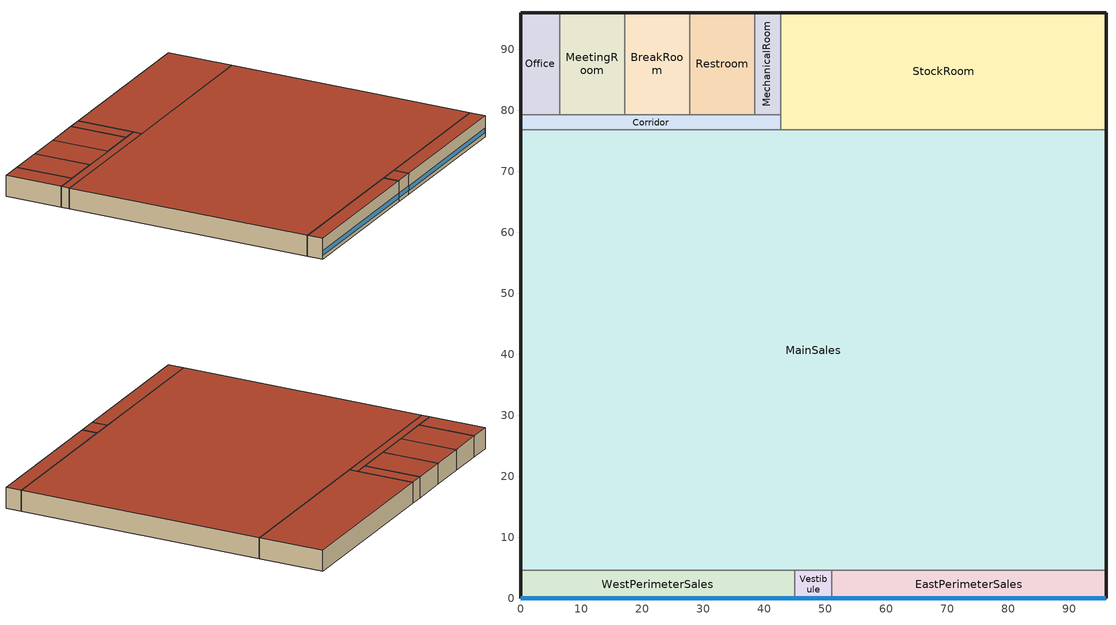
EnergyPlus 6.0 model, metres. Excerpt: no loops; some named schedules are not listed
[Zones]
Office
 floor ground (Unheated - 8in Slab with Carpet_R-15 for 24 in._Ext-slab): 6.4,96.01 6.4,79.25 0,79.25 0,96.01 z0
 wall outside (Mass_R-9.5 ci_Ext-wall): 6.4,96.01 0,96.01 0,79.25 z0:6.1
 wall to MeetingRoom (Standard_Int-Wall): 6.4,79.25 6.4,96.01 z0:6.1
 wall to Corridor (Standard_Int-Wall): 0,79.25 6.4,79.25 z0:6.1
 roof outside (IEAD_R-25 ci_Roof): 6.4,79.25 6.4,96.01 0,96.01 0,79.25 z6.1
BreakRoom
 floor ground (Unheated - 8in Slab with Carpet_R-15 for 24 in._Ext-slab): 27.74,96.01 27.74,79.25 17.07,79.25 17.07,96.01 z0
 wall outside (Mass_R-9.5 ci_Ext-wall): 27.74,96.01 17.07,96.01 z0:6.1
 wall to Corridor (Standard_Int-Wall): 17.07,79.25 27.74,79.25 z0:6.1
 wall to MeetingRoom (Standard_Int-Wall): 17.07,96.01 17.07,79.25 z0:6.1
 wall to Restroom (Standard_Int-Wall): 27.74,79.25 27.74,96.01 z0:6.1
 roof outside (IEAD_R-25 ci_Roof): 27.74,79.25 27.74,96.01 17.07,96.01 17.07,79.25 z6.1
WestPerimeterSales
 floor ground (Unheated - 8in Slab with Carpet_R-15 for 24 in._Ext-slab): 44.96,4.57 44.96,0 0,0 0,4.57 z0
 wall outside (Mass_R-9.5 ci_Ext-wall): 0,4.57 0,0 44.96,0 z0:6.1
 wall to MainSales (Standard_Int-Wall): 44.96,4.57 0,4.57 z0:6.1
 wall to Vestibule (Standard_Int-Wall): 44.96,0 44.96,4.57 z0:6.1
 window (Retail_AEDG_window_4_UValue_2.84_SHGC_0.4_VT_0.51): 0.05,0 44.91,0 z1.1:2.45
 roof outside (IEAD_R-25 ci_Roof): 44.96,0 44.96,4.57 0,4.57 0,0 z6.1
Corridor
 floor ground (Unheated - 8in Slab with Carpet_R-15 for 24 in._Ext-slab): 42.67,79.25 42.67,76.81 0,76.81 0,79.25 z0
 wall outside (Mass_R-9.5 ci_Ext-wall): 0,79.25 0,76.81 z0:6.1
 wall to StockRoom (Standard_Int-Wall): 42.67,76.81 42.67,79.25 z0:6.1
 wall to MainSales (Standard_Int-Wall): 0,76.81 42.67,76.81 z0:6.1
 wall to MeetingRoom (Standard_Int-Wall): 17.07,79.25 6.4,79.25 z0:6.1
 wall to Restroom (Standard_Int-Wall): 38.4,79.25 27.74,79.25 z0:6.1
 wall to MechanicalRoom (Standard_Int-Wall): 42.67,79.25 38.4,79.25 z0:6.1
 roof outside (IEAD_R-25 ci_Roof): 42.67,76.81 42.67,79.25 0,79.25 0,76.81 z6.1
EastPerimeterSales
 floor ground (Unheated - 8in Slab with Carpet_R-15 for 24 in._Ext-slab): 96.01,4.57 96.01,0 51.05,0 51.05,4.57 z0
 wall outside (Mass_R-9.5 ci_Ext-wall): 51.05,0 96.01,0 96.01,4.57 z0:6.1
 wall to MainSales (Standard_Int-Wall): 96.01,4.57 51.05,4.57 z0:6.1
 wall to Vestibule (Standard_Int-Wall): 51.05,4.57 51.05,0 z0:6.1
 window (Retail_AEDG_window_4_UValue_2.84_SHGC_0.4_VT_0.51): 51.1,0 95.96,0 z1.1:2.45
 roof outside (IEAD_R-25 ci_Roof): 96.01,0 96.01,4.57 51.05,4.57 51.05,0 z6.1
Vestibule
 floor ground (Unheated - 8in Slab with Carpet_R-15 for 24 in._Ext-slab): 51.05,4.57 51.05,0 44.96,0 44.96,4.57 z0
 wall outside (Mass_R-9.5 ci_Ext-wall): 44.96,0 51.05,0 z0:6.1
 wall to MainSales (Standard_Int-Wall): 51.05,4.57 44.96,4.57 z0:6.1
 window (Retail_AEDG_window_4_UValue_2.84_SHGC_0.4_VT_0.51): 45.01,0 51,0 z1.1:2.45
 roof outside (IEAD_R-25 ci_Roof): 51.05,0 51.05,4.57 44.96,4.57 44.96,0 z6.1
StockRoom
 floor ground (Unheated - 8in Slab with Carpet_R-15 for 24 in._Ext-slab): 96.01,96.01 96.01,76.81 42.67,76.81 42.67,96.01 z0
 wall outside (Mass_R-9.5 ci_Ext-wall): 96.01,76.81 96.01,96.01 42.67,96.01 z0:6.1
 wall to MechanicalRoom (Standard_Int-Wall): 42.67,96.01 42.67,79.25 z0:6.1
 wall to MainSales (Standard_Int-Wall): 42.67,76.81 96.01,76.81 z0:6.1
 roof outside (IEAD_R-25 ci_Roof): 96.01,76.81 96.01,96.01 42.67,96.01 42.67,76.81 z6.1
MainSales
 floor ground (Unheated - 8in Slab with Carpet_R-15 for 24 in._Ext-slab): 96.01,76.81 96.01,4.57 0,4.57 0,76.81 z0
 wall outside (Mass_R-9.5 ci_Ext-wall): 96.01,4.57 96.01,76.81 / 0,76.81 0,4.57 z0:6.1
 roof outside (IEAD_R-25 ci_Roof): 96.01,4.57 96.01,76.81 0,76.81 0,4.57 z6.1
MeetingRoom
 floor ground (Unheated - 8in Slab with Carpet_R-15 for 24 in._Ext-slab): 17.07,96.01 17.07,79.25 6.4,79.25 6.4,96.01 z0
 wall outside (Mass_R-9.5 ci_Ext-wall): 17.07,96.01 6.4,96.01 z0:6.1
 roof outside (IEAD_R-25 ci_Roof): 17.07,79.25 17.07,96.01 6.4,96.01 6.4,79.25 z6.1
Restroom
 floor ground (Unheated - 8in Slab with Carpet_R-15 for 24 in._Ext-slab): 38.4,96.01 38.4,79.25 27.74,79.25 27.74,96.01 z0
 wall outside (Mass_R-9.5 ci_Ext-wall): 38.4,96.01 27.74,96.01 z0:6.1
 wall to MechanicalRoom (Standard_Int-Wall): 38.4,79.25 38.4,96.01 z0:6.1
 roof outside (IEAD_R-25 ci_Roof): 38.4,79.25 38.4,96.01 27.74,96.01 27.74,79.25 z6.1
MechanicalRoom
 floor ground (Unheated - 8in Slab with Carpet_R-15 for 24 in._Ext-slab): 42.67,96.01 42.67,79.25 38.4,79.25 38.4,96.01 z0
 wall outside (Mass_R-9.5 ci_Ext-wall): 42.67,96.01 38.4,96.01 z0:6.1
 roof outside (IEAD_R-25 ci_Roof): 42.67,79.25 42.67,96.01 38.4,96.01 38.4,79.25 z6.1
[Building]
Retail_100k_MultiZoneVAV: North Axis=0; Terrain=City; Loads Convergence Tolerance Value=0.04; Temperature Convergence Tolerance Value=0.2; Solar Distribution=FullExterior; Maximum Number of Warmup Days=25
[Site:Location]
USA NM-ALBUQUERQUE: Latitude {deg}=35.03; Longitude {deg}=-106.62; Time Zone {hr}=-7; Elevation {m}=1619
[Site:GroundTemperature:BuildingSurface]
19.213, 19.212, 19.191, 19.196, 20.446, 21.39, 21.565, 21.74, 21.83, 19.836, 19.374, 19.272
[Site:WaterMainsTemperature]
Calculation Method=CORRELATION; Annual Average Outdoor Air Temperature {C}=13.18; Maximum Difference In Monthly Average Outdoor Air Temperatures {deltaC}=24
[SizingPeriod:DesignDay] Barometric Pressure {Pa}=83328; Rain {0-no,1-yes}=0; Snow on ground {0-no,1-yes}=0; Day of Month=21; Daylight Savings Time Indicator=0; Humidity Indicating Type=WetBulb
Name | Maximum Dry-Bulb Temperature {C} | Daily Temp Range {C} | Humidity Indicating Conditions at Maximum Dry-Bulb | Wind Speed {m/s} design conditions vs. traditional 6.71 m/s (15 mph) | Wind Direction {Degrees; N=0, S=180} | Clearness {0.0 to 1.1} | Month | Day Type | Wind Speed {m/s} design conditions vs. traditional 3.35 m/s (7mph)
ALBUQUERQUE Ann Htg 99.6% Condns DB | -9 | 0 | -9 | 3.3 | 0 | 0 | 1 | WinterDesignDay
ALBUQUERQUE Ann Clg .4% Condns DB=>MWB | 35.6 | 14.1 | 15.7 |  | 260 | 1 | 7 | SummerDesignDay | 4.4
ALBUQUERQUE Ann Clg .4% Condns WB=>MDB | 28.3 | 14.1 | 18.5 |  | 260 | 1 | 7 | SummerDesignDay | 4.4
[WindowMaterial:Glazing]
Theoretical Glass [246]: Optical Data Type=SpectralAverage; Thickness=0.003; Solar Transmittance at Normal Incidence=0.3809; Front Side Solar Reflectance at Normal Incidence=0.5691; Back Side Solar Reflectance at Normal Incidence=0.5691; Visible Transmittance at Normal Incidence=0.5097; Front Side Visible Reflectance at Normal Incidence=0.4404; Back Side Visible Reflectance at Normal Incidence=0.4404; Infrared Transmittance at Normal Incidence=0; Front Side Infrared Hemispherical Emissivity=0.9; Back Side Infrared Hemispherical Emissivity=0.9; Conductivity=0.016; Dirt Correction Factor for Solar and Visible Transmittance=1; Solar Diffusing=No
[Material] Thermal Absorptance=0.9
Name | Roughness | Thickness | Conductivity | Density | Specific Heat | Solar Absorptance | Visible Absorptance | Thickness {m} | Conductivity {W/m-K} | Density {kg/m3} | Specific Heat {J/kg-K}
Roof Membrane | VeryRough | 0.0095 | 0.16 | 1121.29 | 1460 | 0.7 | 0.7
Roof Insulation [9] | MediumRough | 0.209 | 0.049 | 265 | 836.8 | 0.7 | 0.7
Metal Decking | MediumSmooth | 0.0015 | 45.006 | 7680 | 418.4 | 0.7 | 0.3
GP01 1/2 GYPSUM | Smooth | 0.0127 | 0.16 | 800 | 1090 | 0.7 | 0.5
1IN Stucco | Smooth | 0.0253 | 0.6918 | 1858 | 837 | 0.92 | 0.92
8IN Concrete HW | MediumRough | 0.2033 | 1.7296 | 2243 | 837 | 0.65 | 0.65
Wall Insulation [7] | MediumRough | 0.0566 | 0.0432 | 91 | 837 | 0.5 | 0.5
1/2IN Gypsum | Smooth | 0.0127 | 0.16 | 784.9 | 830 | 0.92 | 0.92
MAT-CC05 8 HW CONCRETE | Rough | 0.2032 | 1.311 | 2240 | 836.8 | 0.7 | 0.7
Std Wood 6inch | MediumSmooth |  |  |  |  | 0.7 | 0.7 | 0.15 | 0.12 | 540 | 1210
[Material:NoMass]
CP02 CARPET PAD: Roughness=VeryRough; Thermal Resistance {(m2-K)/W}=0.2165; Thermal Absorptance=0.9; Solar Absorptance=0.7; Visible Absorptance=0.8
[Construction]
InteriorFurnishings: Std Wood 6inch
Retail_AEDG_window_4_UValue_2.84_SHGC_0.4_VT_0.51: Theoretical Glass [246]
IEAD_R-25 ci_Roof: Roof Membrane, Roof Insulation [9], Metal Decking
Standard_Int-Wall: GP01 1/2 GYPSUM, GP01 1/2 GYPSUM
Mass_R-9.5 ci_Ext-wall: 1IN Stucco, 8IN Concrete HW, Wall Insulation [7], 1/2IN Gypsum
Unheated - 8in Slab with Carpet_R-15 for 24 in._Ext-slab: MAT-CC05 8 HW CONCRETE, CP02 CARPET PAD
[ComponentCost:LineItem] Line Item Type=Construction
Name | Item | Cost per Area {$/m2} | Cost per Area
Interior Furnishings | InteriorFurnishings | 1
Interior Floor | INT-FLOOR-UNDERSIDE | 15
Interior Floor Slab | INT-FLOOR-SLAB | 35
Drop Ceiling | DropCeiling | 10
Sloped Metal Roof | Sloped_Metal_Roof | 1
Gable Wall | Gable_Wall | 1
Air Wall | AIR-WALL | 1
Swinging Door Conditioned | Std Swinging Door_con | 1
Swinging Door Semi-conditioned | Std Swinging Door_semi | 1
Overhead Door | Std Overhead Door | 1
south:Retail_AEDG_window_4_UValue_2.84_SHGC_0.4_VT_0.51 | Retail_AEDG_window_4_UValue_2.84_SHGC_0.4_VT_0.51 |  | 1
east:Retail_AEDG_window_4_UValue_2.84_SHGC_0.4_VT_0.51_east | Retail_AEDG_window_4_UValue_2.84_SHGC_0.4_VT_0.51_east |  | 1
north:Retail_AEDG_window_4_UValue_2.84_SHGC_0.4_VT_0.51_north | Retail_AEDG_window_4_UValue_2.84_SHGC_0.4_VT_0.51_north |  | 1
west:Retail_AEDG_window_4_UValue_2.84_SHGC_0.4_VT_0.51_west | Retail_AEDG_window_4_UValue_2.84_SHGC_0.4_VT_0.51_west |  | 1
roofs:IEAD_R-25 ci_Roof | IEAD_R-25 ci_Roof |  | 1
int-walls:Standard_Int-Wall | Standard_Int-Wall |  | 1
ext-walls:Mass_R-9.5 ci_Ext-wall | Mass_R-9.5 ci_Ext-wall |  | 1
ext-slab:Unheated - 8in Slab with Carpet_R-15 for 24 in._Ext-slab | Unheated - 8in Slab with Carpet_R-15 for 24 in._Ext-slab |  | 1
exposed-floor:Mass_R-8.3 ci_ExposedFloor | Mass_R-8.3 ci_ExposedFloor |  | 34.6727
door:Swinging_NR_door | Swinging_NR_door |  | 1
non-swinging-door:Non-Swinging_NR_door | Non-Swinging_NR_door |  | 1
[Zone] Type=1; Multiplier=1; Ceiling Height=AutoCalculate; Part of Total Floor Area=Yes
Name | Volume
Office | 654.1192
BreakRoom; MeetingRoom; Restroom | 1090.2
WestPerimeterSales; EastPerimeterSales | 1253.02
Corridor | 634.2974
Vestibule | 169.9011
StockRoom | 6243.86
MainSales | 42279.9
MechanicalRoom | 436.0794
[InternalMass] Construction=InteriorFurnishings
Name | Zone | Surface Area
Office Internal Mass | Office | 214.606
BreakRoom Internal Mass | BreakRoom | 357.6767
WestPerimeterSales Internal Mass | WestPerimeterSales | 411.096
Corridor Internal Mass | Corridor | 208.1028
EastPerimeterSales Internal Mass | EastPerimeterSales | 411.096
Vestibule Internal Mass | Vestibule | 55.7418
StockRoom Internal Mass | StockRoom | 2048.51
MainSales Internal Mass | MainSales | 13871.4
MeetingRoom Internal Mass | MeetingRoom | 357.6767
Restroom Internal Mass | Restroom | 357.6767
MechanicalRoom Internal Mass | MechanicalRoom | 143.0707
[ZoneInfiltration:DesignFlowRate] Schedule=INFIL_SCH; Design Volume Flow Rate Calculation Method=Flow/ExteriorWallArea; Flow per Exterior Surface Area {m3/s/m2}=0.0001963; Constant Term Coefficient=1; Temperature Term Coefficient=0; Velocity Term Coefficient=0; Velocity Squared Term Coefficient=0
Name | Zone
Office_Infiltration | Office
BreakRoom_Infiltration | BreakRoom
WestPerimeterSales_Infiltration | WestPerimeterSales
Corridor_Infiltration | Corridor
EastPerimeterSales_Infiltration | EastPerimeterSales
Vestibule_Infiltration | Vestibule
StockRoom_Infiltration | StockRoom
MainSales_Infiltration | MainSales
MeetingRoom_Infiltration | MeetingRoom
Restroom_Infiltration | Restroom
MechanicalRoom_Infiltration | MechanicalRoom
[People] Schedule=BLDG_OCC_SCH; Number of People Calculation Method=People; Fraction Radiant=0.3; User Specified Sensible Fraction=AUTOCALCULATE; Activity Level Schedule=ACTIVITY_SCH; Carbon Dioxide Generation Rate {m3/s-W}=3.82E-8; Enable ASHRAE 55 Comfort Warnings=No; MRT Calculation=ZoneAveraged; Work Efficiency Schedule=WORK_EFF_SCH; Clothing Schedule=CLOTHING_SCH; Air Velocity Schedule=AIR_VELO_SCH; Thermal Comfort Report=FANGER
Name | Zone | Number of People
Office People | Office | 5.7729
BreakRoom People | BreakRoom | 134.7547
WestPerimeterSales People | WestPerimeterSales | 13.2784
EastPerimeterSales People | EastPerimeterSales | 13.2784
Vestibule People | Vestibule | 1.8005
StockRoom People | StockRoom | 36.6684
MainSales People | MainSales | 448.0447
MeetingRoom People | MeetingRoom | 96.2508
Restroom People | Restroom | 11.553
[Lights] Schedule=BLDG_LIGHT_SCH; Design Level Calculation Method=LightingLevel; Return Air Fraction=0; Fraction Visible=0.2; Fraction Replaceable=1; Return Air Fraction is Calculated from Plenum Temperature=No
Name | Zone | Design Level {W} | Fraction Radiant
Office_Lights | Office | 519.3466 | 0.37
BreakRoom_Lights | BreakRoom | 865.5776 | 0.37
WestPerimeterSales_Lights | WestPerimeterSales | 4203.46 | 0.42
Corridor_Lights | Corridor | 279.8983 | 0.37
EastPerimeterSales_Lights | EastPerimeterSales | 4203.46 | 0.42
Vestibule_Lights | Vestibule | 149.9455 | 0.37
StockRoom_Lights | StockRoom | 1987.06 | 0.42
MainSales_Lights | MainSales | 141835 | 0.42
MeetingRoom_Lights | MeetingRoom | 865.5776 | 0.37
Restroom_Lights | Restroom | 867.366 | 0.37
MechanicalRoom_Lights | MechanicalRoom | 346.231 | 0.37
[ElectricEquipment] Schedule=BLDG_EQUIP_SCH; Design Level Calculation Method=EquipmentLevel; Fraction Latent=0; Fraction Radiant=0.5; Fraction Lost=0
Name | Zone | Design Level {W}
Office_PlugMisc_Equip | Office | 649.1832
BreakRoom_PlugMisc_Equip | BreakRoom | 3753.82
WestPerimeterSales_PlugMisc_Equip | WestPerimeterSales | 663.92
EastPerimeterSales_PlugMisc_Equip | EastPerimeterSales | 663.92
StockRoom_PlugMisc_Equip | StockRoom | 6196.75
MainSales_PlugMisc_Equip | MainSales | 22402.2
MeetingRoom_PlugMisc_Equip | MeetingRoom | 1081.97
Restroom_PlugMisc_Equip | Restroom | 144.8591
[SetpointManager:Scheduled] Control Variable {Temperature | Others }=Temperature
Name | Schedule | Setpoint Node or NodeList
VAV_O SAT Setpoint | VAV_O_SAT_Sch | VAV_O Supply Equipment Outlet Node
VAV_BR SAT Setpoint | VAV_BR_SAT_Sch | VAV_BR Supply Equipment Outlet Node
VAV_WPS SAT Setpoint | VAV_WPS_SAT_Sch | VAV_WPS Supply Equipment Outlet Node
VAV_C SAT Setpoint | VAV_C_SAT_Sch | VAV_C Supply Equipment Outlet Node
VAV_EPS SAT Setpoint | VAV_EPS_SAT_Sch | VAV_EPS Supply Equipment Outlet Node
VAV_V SAT Setpoint | VAV_V_SAT_Sch | VAV_V Supply Equipment Outlet Node
VAV_SR SAT Setpoint | VAV_SR_SAT_Sch | VAV_SR Supply Equipment Outlet Node
VAV_MS SAT Setpoint | VAV_MS_SAT_Sch | VAV_MS Supply Equipment Outlet Node
VAV_MTR SAT Setpoint | VAV_MtR_SAT_Sch | VAV_MTR Supply Equipment Outlet Node
VAV_R SAT Setpoint | VAV_R_SAT_Sch | VAV_R Supply Equipment Outlet Node
VAV_MCR SAT Setpoint | VAV_McR_SAT_Sch | VAV_MCR Supply Equipment Outlet Node
[SetpointManager:MixedAir]
Name | Control Variable {Temperature} | Setpoint Node or NodeList | Control Variable {TEMP}
VAV_O_CoolC 2 SAT Manager | Temperature | VAV_O_CoolC 2-VAV_O_FanNode
VAV_O_OA_Indirect_Evap_Cooler_SATManager |  | VAV_O_OA_Indirect_Evap_Cooler-VAV_O_OAMixing BoxNode | Temperature
VAV_BR_CoolC 2 SAT Manager | Temperature | VAV_BR_CoolC 2-VAV_BR_FanNode
VAV_BR_OA_Indirect_Evap_Cooler_SATManager |  | VAV_BR_OA_Indirect_Evap_Cooler-VAV_BR_OAMixing BoxNode | Temperature
VAV_WPS_CoolC 2 SAT Manager | Temperature | VAV_WPS_CoolC 2-VAV_WPS_FanNode
VAV_WPS_OA_Indirect_Evap_Cooler_SATManager |  | VAV_WPS_OA_Indirect_Evap_Cooler-VAV_WPS_OAMixing BoxNode | Temperature
VAV_C_CoolC 2 SAT Manager | Temperature | VAV_C_CoolC 2-VAV_C_FanNode
VAV_C_OA_Indirect_Evap_Cooler_SATManager |  | VAV_C_OA_Indirect_Evap_Cooler-VAV_C_OAMixing BoxNode | Temperature
VAV_EPS_CoolC 2 SAT Manager | Temperature | VAV_EPS_CoolC 2-VAV_EPS_FanNode
VAV_EPS_OA_Indirect_Evap_Cooler_SATManager |  | VAV_EPS_OA_Indirect_Evap_Cooler-VAV_EPS_OAMixing BoxNode | Temperature
VAV_V_CoolC 2 SAT Manager | Temperature | VAV_V_CoolC 2-VAV_V_FanNode
VAV_V_OA_Indirect_Evap_Cooler_SATManager |  | VAV_V_OA_Indirect_Evap_Cooler-VAV_V_OAMixing BoxNode | Temperature
VAV_SR_CoolC 2 SAT Manager | Temperature | VAV_SR_CoolC 2-VAV_SR_FanNode
VAV_SR_OA_Indirect_Evap_Cooler_SATManager |  | VAV_SR_OA_Indirect_Evap_Cooler-VAV_SR_OAMixing BoxNode | Temperature
VAV_MS_CoolC 2 SAT Manager | Temperature | VAV_MS_CoolC 2-VAV_MS_FanNode
VAV_MS_OA_Indirect_Evap_Cooler_SATManager |  | VAV_MS_OA_Indirect_Evap_Cooler-VAV_MS_OAMixing BoxNode | Temperature
VAV_MTR_CoolC 2 SAT Manager | Temperature | VAV_MTR_CoolC 2-VAV_MTR_FanNode
VAV_MTR_OA_Indirect_Evap_Cooler_SATManager |  | VAV_MTR_OA_Indirect_Evap_Cooler-VAV_MTR_OAMixing BoxNode | Temperature
VAV_R_CoolC 2 SAT Manager | Temperature | VAV_R_CoolC 2-VAV_R_FanNode
VAV_R_OA_Indirect_Evap_Cooler_SATManager |  | VAV_R_OA_Indirect_Evap_Cooler-VAV_R_OAMixing BoxNode | Temperature
VAV_MCR_CoolC 2 SAT Manager | Temperature | VAV_MCR_CoolC 2-VAV_MCR_FanNode
VAV_MCR_OA_Indirect_Evap_Cooler_SATManager |  | VAV_MCR_OA_Indirect_Evap_Cooler-VAV_MCR_OAMixing BoxNode | Temperature
[EnergyManagementSystem:Sensor]
VAV_O_OA_Indirect_Evap_CoolerIDECSupplyTemp: VAV_O_OA_Indirect_Evap_Cooler-VAV_O_OAMixing BoxNode; System Node Temp
VAV_O_OA_Indirect_Evap_CoolerIDECSupplyEnth: VAV_O_OA_Indirect_Evap_Cooler-VAV_O_OAMixing BoxNode; System Node Enthalpy
VAV_O_Warm_Season; VAV_BR_Warm_Season; VAV_WPS_Warm_Season; VAV_C_Warm_Season; VAV_EPS_Warm_Season; VAV_V_Warm_Season; VAV_SR_Warm_Season; VAV_MS_Warm_Season; VAV_MTR_Warm_Season; VAV_R_Warm_Season; VAV_MCR_Warm_Season: Warm_Season_Sch; Schedule Value
VAV_O_Cold_Season; VAV_BR_Cold_Season; VAV_WPS_Cold_Season; VAV_C_Cold_Season; VAV_EPS_Cold_Season; VAV_V_Cold_Season; VAV_SR_Cold_Season; VAV_MS_Cold_Season; VAV_MTR_Cold_Season; VAV_R_Cold_Season; VAV_MCR_Cold_Season: Cold_Season_Sch; Schedule Value
VAV_O_OA_Enth; VAV_BR_OA_Enth; VAV_WPS_OA_Enth; VAV_C_OA_Enth; VAV_EPS_OA_Enth; VAV_V_OA_Enth; VAV_SR_OA_Enth; VAV_MS_OA_Enth; VAV_MTR_OA_Enth; VAV_R_OA_Enth; VAV_MCR_OA_Enth: Environment; Outdoor Enthalpy
VAV_O_OA_Tdb; VAV_BR_OA_Tdb; VAV_WPS_OA_Tdb; VAV_C_OA_Tdb; VAV_EPS_OA_Tdb; VAV_V_OA_Tdb; VAV_SR_OA_Tdb; VAV_MS_OA_Tdb; VAV_MTR_OA_Tdb; VAV_R_OA_Tdb; VAV_MCR_OA_Tdb: Environment; Outdoor Dry Bulb
VAV_O_Pb; VAV_BR_Pb; VAV_WPS_Pb; VAV_C_Pb; VAV_EPS_Pb; VAV_V_Pb; VAV_SR_Pb; VAV_MS_Pb; VAV_MTR_Pb; VAV_R_Pb; VAV_MCR_Pb: Environment; Outdoor Barometric Pressure
VAV_O_ClgSetP; VAV_BR_ClgSetP; VAV_WPS_ClgSetP; VAV_C_ClgSetP; VAV_EPS_ClgSetP; VAV_V_ClgSetP; VAV_SR_ClgSetP; VAV_MS_ClgSetP; VAV_MTR_ClgSetP; VAV_R_ClgSetP; VAV_MCR_ClgSetP: ClgSetP_Sch; Schedule Value
VAV_O_SAT; VAV_BR_SAT; VAV_WPS_SAT; VAV_C_SAT; VAV_EPS_SAT; VAV_V_SAT; VAV_SR_SAT; VAV_MS_SAT; VAV_MTR_SAT; VAV_R_SAT; VAV_MCR_SAT: VAV_SAT_Schedule; Schedule Value
VAV_O_SAT_Econ; VAV_BR_SAT_Econ; VAV_WPS_SAT_Econ; VAV_C_SAT_Econ; VAV_EPS_SAT_Econ; VAV_V_SAT_Econ; VAV_SR_SAT_Econ; VAV_MS_SAT_Econ; VAV_MTR_SAT_Econ; VAV_R_SAT_Econ; VAV_MCR_SAT_Econ: VAV_Econ_SAT_Schedule; Schedule Value
VAV_BR_OA_Indirect_Evap_CoolerIDECSupplyTemp: VAV_BR_OA_Indirect_Evap_Cooler-VAV_BR_OAMixing BoxNode; System Node Temp
VAV_BR_OA_Indirect_Evap_CoolerIDECSupplyEnth: VAV_BR_OA_Indirect_Evap_Cooler-VAV_BR_OAMixing BoxNode; System Node Enthalpy
VAV_WPS_OA_Indirect_Evap_CoolerIDECSupplyTemp: VAV_WPS_OA_Indirect_Evap_Cooler-VAV_WPS_OAMixing BoxNode; System Node Temp
VAV_WPS_OA_Indirect_Evap_CoolerIDECSupplyEnth: VAV_WPS_OA_Indirect_Evap_Cooler-VAV_WPS_OAMixing BoxNode; System Node Enthalpy
VAV_C_OA_Indirect_Evap_CoolerIDECSupplyTemp: VAV_C_OA_Indirect_Evap_Cooler-VAV_C_OAMixing BoxNode; System Node Temp
VAV_C_OA_Indirect_Evap_CoolerIDECSupplyEnth: VAV_C_OA_Indirect_Evap_Cooler-VAV_C_OAMixing BoxNode; System Node Enthalpy
VAV_EPS_OA_Indirect_Evap_CoolerIDECSupplyTemp: VAV_EPS_OA_Indirect_Evap_Cooler-VAV_EPS_OAMixing BoxNode; System Node Temp
VAV_EPS_OA_Indirect_Evap_CoolerIDECSupplyEnth: VAV_EPS_OA_Indirect_Evap_Cooler-VAV_EPS_OAMixing BoxNode; System Node Enthalpy
VAV_V_OA_Indirect_Evap_CoolerIDECSupplyTemp: VAV_V_OA_Indirect_Evap_Cooler-VAV_V_OAMixing BoxNode; System Node Temp
VAV_V_OA_Indirect_Evap_CoolerIDECSupplyEnth: VAV_V_OA_Indirect_Evap_Cooler-VAV_V_OAMixing BoxNode; System Node Enthalpy
VAV_SR_OA_Indirect_Evap_CoolerIDECSupplyTemp: VAV_SR_OA_Indirect_Evap_Cooler-VAV_SR_OAMixing BoxNode; System Node Temp
VAV_SR_OA_Indirect_Evap_CoolerIDECSupplyEnth: VAV_SR_OA_Indirect_Evap_Cooler-VAV_SR_OAMixing BoxNode; System Node Enthalpy
VAV_MS_OA_Indirect_Evap_CoolerIDECSupplyTemp: VAV_MS_OA_Indirect_Evap_Cooler-VAV_MS_OAMixing BoxNode; System Node Temp
VAV_MS_OA_Indirect_Evap_CoolerIDECSupplyEnth: VAV_MS_OA_Indirect_Evap_Cooler-VAV_MS_OAMixing BoxNode; System Node Enthalpy
VAV_MTR_OA_Indirect_Evap_CoolerIDECSupplyTemp: VAV_MTR_OA_Indirect_Evap_Cooler-VAV_MTR_OAMixing BoxNode; System Node Temp
VAV_MTR_OA_Indirect_Evap_CoolerIDECSupplyEnth: VAV_MTR_OA_Indirect_Evap_Cooler-VAV_MTR_OAMixing BoxNode; System Node Enthalpy
VAV_R_OA_Indirect_Evap_CoolerIDECSupplyTemp: VAV_R_OA_Indirect_Evap_Cooler-VAV_R_OAMixing BoxNode; System Node Temp
VAV_R_OA_Indirect_Evap_CoolerIDECSupplyEnth: VAV_R_OA_Indirect_Evap_Cooler-VAV_R_OAMixing BoxNode; System Node Enthalpy
VAV_MCR_OA_Indirect_Evap_CoolerIDECSupplyTemp: VAV_MCR_OA_Indirect_Evap_Cooler-VAV_MCR_OAMixing BoxNode; System Node Temp
VAV_MCR_OA_Indirect_Evap_CoolerIDECSupplyEnth: VAV_MCR_OA_Indirect_Evap_Cooler-VAV_MCR_OAMixing BoxNode; System Node Enthalpy
[EnergyManagementSystem:Actuator]
VAV_O_SAT_Sch_Act: VAV_O_SAT_Sch; Schedule:Compact; Schedule Value
VAV_O_Fan_Sch_Act: VAV_O_Fan_Sch; Schedule:Compact; Schedule Value
Office_PTAC_Fan_Sch_Act: Office_PTAC_Fan_Sch; Schedule:Compact; Schedule Value
VAV_BR_SAT_Sch_Act: VAV_BR_SAT_Sch; Schedule:Compact; Schedule Value
VAV_BR_Fan_Sch_Act: VAV_BR_Fan_Sch; Schedule:Compact; Schedule Value
BreakRoom_PTAC_Fan_Sch_Act: BreakRoom_PTAC_Fan_Sch; Schedule:Compact; Schedule Value
VAV_WPS_SAT_Sch_Act: VAV_WPS_SAT_Sch; Schedule:Compact; Schedule Value
VAV_WPS_Fan_Sch_Act: VAV_WPS_Fan_Sch; Schedule:Compact; Schedule Value
WestPerimeterSales_PTAC_Fan_Sch_Act: WestPerimeterSales_PTAC_Fan_Sch; Schedule:Compact; Schedule Value
VAV_C_SAT_Sch_Act: VAV_C_SAT_Sch; Schedule:Compact; Schedule Value
VAV_C_Fan_Sch_Act: VAV_C_Fan_Sch; Schedule:Compact; Schedule Value
Corridor_PTAC_Fan_Sch_Act: Corridor_PTAC_Fan_Sch; Schedule:Compact; Schedule Value
VAV_EPS_SAT_Sch_Act: VAV_EPS_SAT_Sch; Schedule:Compact; Schedule Value
VAV_EPS_Fan_Sch_Act: VAV_EPS_Fan_Sch; Schedule:Compact; Schedule Value
EastPerimeterSales_PTAC_Fan_Sch_Act: EastPerimeterSales_PTAC_Fan_Sch; Schedule:Compact; Schedule Value
VAV_V_SAT_Sch_Act: VAV_V_SAT_Sch; Schedule:Compact; Schedule Value
VAV_V_Fan_Sch_Act: VAV_V_Fan_Sch; Schedule:Compact; Schedule Value
Vestibule_PTAC_Fan_Sch_Act: Vestibule_PTAC_Fan_Sch; Schedule:Compact; Schedule Value
VAV_SR_SAT_Sch_Act: VAV_SR_SAT_Sch; Schedule:Compact; Schedule Value
VAV_SR_Fan_Sch_Act: VAV_SR_Fan_Sch; Schedule:Compact; Schedule Value
StockRoom_PTAC_Fan_Sch_Act: StockRoom_PTAC_Fan_Sch; Schedule:Compact; Schedule Value
VAV_MS_SAT_Sch_Act: VAV_MS_SAT_Sch; Schedule:Compact; Schedule Value
VAV_MS_Fan_Sch_Act: VAV_MS_Fan_Sch; Schedule:Compact; Schedule Value
MainSales_PTAC_Fan_Sch_Act: MainSales_PTAC_Fan_Sch; Schedule:Compact; Schedule Value
VAV_MTR_SAT_Sch_Act: VAV_MTR_SAT_Sch; Schedule:Compact; Schedule Value
VAV_MTR_Fan_Sch_Act: VAV_MTR_Fan_Sch; Schedule:Compact; Schedule Value
MeetingRoom_PTAC_Fan_Sch_Act: MeetingRoom_PTAC_Fan_Sch; Schedule:Compact; Schedule Value
VAV_R_SAT_Sch_Act: VAV_R_SAT_Sch; Schedule:Compact; Schedule Value
VAV_R_Fan_Sch_Act: VAV_R_Fan_Sch; Schedule:Compact; Schedule Value
Restroom_PTAC_Fan_Sch_Act: Restroom_PTAC_Fan_Sch; Schedule:Compact; Schedule Value
VAV_MCR_SAT_Sch_Act: VAV_MCR_SAT_Sch; Schedule:Compact; Schedule Value
VAV_MCR_Fan_Sch_Act: VAV_MCR_Fan_Sch; Schedule:Compact; Schedule Value
MechanicalRoom_PTAC_Fan_Sch_Act: MechanicalRoom_PTAC_Fan_Sch; Schedule:Compact; Schedule Value
[EnergyManagementSystem:ProgramCallingManager]
VAV_O_OA_Indirect_Evap_CoolerControlManager: InsideHVACSystemIterationLoop; VAV_O_OA_Indirect_Evap_CoolerControl
VAV_O_ERV_IDEC_Control_Call: AfterPredictorBeforeHVACManagers; VAV_O_ERV_IDEC_Control
VAV_O_Initialize_Globals_Call: BeginNewEnvironment; VAV_O_Initialize_Globals
VAV_O_SAT_Reset_Call: AfterPredictorBeforeHVACManagers; VAV_O_SAT_Reset
VAV_BR_OA_Indirect_Evap_CoolerControlManager: InsideHVACSystemIterationLoop; VAV_BR_OA_Indirect_Evap_CoolerControl
VAV_BR_ERV_IDEC_Control_Call: AfterPredictorBeforeHVACManagers; VAV_BR_ERV_IDEC_Control
VAV_BR_Initialize_Globals_Call: BeginNewEnvironment; VAV_BR_Initialize_Globals
VAV_BR_SAT_Reset_Call: AfterPredictorBeforeHVACManagers; VAV_BR_SAT_Reset
VAV_WPS_OA_Indirect_Evap_CoolerControlManager: InsideHVACSystemIterationLoop; VAV_WPS_OA_Indirect_Evap_CoolerControl
VAV_WPS_ERV_IDEC_Control_Call: AfterPredictorBeforeHVACManagers; VAV_WPS_ERV_IDEC_Control
VAV_WPS_Initialize_Globals_Call: BeginNewEnvironment; VAV_WPS_Initialize_Globals
VAV_WPS_SAT_Reset_Call: AfterPredictorBeforeHVACManagers; VAV_WPS_SAT_Reset
VAV_C_OA_Indirect_Evap_CoolerControlManager: InsideHVACSystemIterationLoop; VAV_C_OA_Indirect_Evap_CoolerControl
VAV_C_ERV_IDEC_Control_Call: AfterPredictorBeforeHVACManagers; VAV_C_ERV_IDEC_Control
VAV_C_Initialize_Globals_Call: BeginNewEnvironment; VAV_C_Initialize_Globals
VAV_C_SAT_Reset_Call: AfterPredictorBeforeHVACManagers; VAV_C_SAT_Reset
VAV_EPS_OA_Indirect_Evap_CoolerControlManager: InsideHVACSystemIterationLoop; VAV_EPS_OA_Indirect_Evap_CoolerControl
VAV_EPS_ERV_IDEC_Control_Call: AfterPredictorBeforeHVACManagers; VAV_EPS_ERV_IDEC_Control
VAV_EPS_Initialize_Globals_Call: BeginNewEnvironment; VAV_EPS_Initialize_Globals
VAV_EPS_SAT_Reset_Call: AfterPredictorBeforeHVACManagers; VAV_EPS_SAT_Reset
VAV_V_OA_Indirect_Evap_CoolerControlManager: InsideHVACSystemIterationLoop; VAV_V_OA_Indirect_Evap_CoolerControl
VAV_V_ERV_IDEC_Control_Call: AfterPredictorBeforeHVACManagers; VAV_V_ERV_IDEC_Control
VAV_V_Initialize_Globals_Call: BeginNewEnvironment; VAV_V_Initialize_Globals
VAV_V_SAT_Reset_Call: AfterPredictorBeforeHVACManagers; VAV_V_SAT_Reset
VAV_SR_OA_Indirect_Evap_CoolerControlManager: InsideHVACSystemIterationLoop; VAV_SR_OA_Indirect_Evap_CoolerControl
VAV_SR_ERV_IDEC_Control_Call: AfterPredictorBeforeHVACManagers; VAV_SR_ERV_IDEC_Control
VAV_SR_Initialize_Globals_Call: BeginNewEnvironment; VAV_SR_Initialize_Globals
VAV_SR_SAT_Reset_Call: AfterPredictorBeforeHVACManagers; VAV_SR_SAT_Reset
VAV_MS_OA_Indirect_Evap_CoolerControlManager: InsideHVACSystemIterationLoop; VAV_MS_OA_Indirect_Evap_CoolerControl
VAV_MS_ERV_IDEC_Control_Call: AfterPredictorBeforeHVACManagers; VAV_MS_ERV_IDEC_Control
VAV_MS_Initialize_Globals_Call: BeginNewEnvironment; VAV_MS_Initialize_Globals
VAV_MS_SAT_Reset_Call: AfterPredictorBeforeHVACManagers; VAV_MS_SAT_Reset
VAV_MTR_OA_Indirect_Evap_CoolerControlManager: InsideHVACSystemIterationLoop; VAV_MTR_OA_Indirect_Evap_CoolerControl
VAV_MTR_ERV_IDEC_Control_Call: AfterPredictorBeforeHVACManagers; VAV_MTR_ERV_IDEC_Control
VAV_MTR_Initialize_Globals_Call: BeginNewEnvironment; VAV_MTR_Initialize_Globals
VAV_MTR_SAT_Reset_Call: AfterPredictorBeforeHVACManagers; VAV_MTR_SAT_Reset
VAV_R_OA_Indirect_Evap_CoolerControlManager: InsideHVACSystemIterationLoop; VAV_R_OA_Indirect_Evap_CoolerControl
VAV_R_ERV_IDEC_Control_Call: AfterPredictorBeforeHVACManagers; VAV_R_ERV_IDEC_Control
VAV_R_Initialize_Globals_Call: BeginNewEnvironment; VAV_R_Initialize_Globals
VAV_R_SAT_Reset_Call: AfterPredictorBeforeHVACManagers; VAV_R_SAT_Reset
VAV_MCR_OA_Indirect_Evap_CoolerControlManager: InsideHVACSystemIterationLoop; VAV_MCR_OA_Indirect_Evap_CoolerControl
VAV_MCR_ERV_IDEC_Control_Call: AfterPredictorBeforeHVACManagers; VAV_MCR_ERV_IDEC_Control
VAV_MCR_Initialize_Globals_Call: BeginNewEnvironment; VAV_MCR_Initialize_Globals
VAV_MCR_SAT_Reset_Call: AfterPredictorBeforeHVACManagers; VAV_MCR_SAT_Reset
[EnergyManagementSystem:Program]
VAV_O_OA_Indirect_Evap_CoolerControl: SET SystemMixedTemp = VAV_O_OA_Indirect_Evap_CoolerSystemMixedTemp; SET SystemMixedHR = VAV_O_OA_Indirect_Evap_CoolerSystemMixedHR; SET IDECSupplyEnth = VAV_O_OA_Indirect_Evap_CoolerIDECSupplyEnth; SET SystemReturnEnth = VAV_O_OA_Indirect_Evap_CoolerSystemReturnEnth; SET SystemMixedSP = VAV_O_OA_Indirect_Evap_CoolerSystemMixedSP; SET SystemMixedSPEnth = @HFnTdbW SystemMixedSP SystemMixedHR; SET OAMinFlow = VAV_O_OA_Indirect_Evap_CoolerOAMinFlow; SET IDECSupplyTemp = VAV_O_OA_Indirect_Evap_CoolerIDECSupplyTemp; SET SystemReturnTemp = VAV_O_OA_Indirect_Evap_CoolerSystemReturnTemp; SET SystemSupplyFlow = VAV_O_OA_Indirect_Evap_CoolerSystemSupplyFlow; SET OAFlowActuator = OAMinFlow; SET tosetpoint = IDECSupplyTemp - SystemMixedSP; IF (tosetpoint <= 0.0) && (SystemMixedSP < SystemReturnTemp); SET numerator = SystemMixedSPEnth - SystemReturnEnth; SET denominator = IDECSupplyEnth - SystemReturnEnth; SET abs_denominator = @Abs denominator; IF (abs_denominator < 0.000001); SET OAFlowActuator = SystemSupplyFlow; ELSE; SET OAFlowActuator = SystemSupplyFlow * numerator / denominator; ENDIF; IF (OAFlowActuator > SystemSupplyFlow); SET OAFlowActuator = SystemSupplyFlow; ENDIF; IF (OAFlowActuator < OAMinFlow); SET OAFlowActuator = OAMinFlow; ENDIF; ENDIF; IF (IDECSupplyTemp < SystemReturnTemp) && (SystemReturnTemp < SystemMixedSP); SET OAFlowActuator = OAMinFlow; ENDIF; IF (SystemReturnTemp < IDECSupplyTemp) && (IDECSupplyTemp < SystemMixedSP); SET OAFlowActuator = SystemSupplyFlow; ENDIF; IF (SystemMixedSP < IDECSupplyTemp) && (IDECSupplyTemp < SystemReturnTemp); SET OAFlowActuator = SystemSupplyFlow; ENDIF; IF (SystemMixedSP < SystemReturnTemp) && (SystemReturnTemp < IDECSupplyTemp); SET OAFlowActuator = OAMinFlow; ENDIF; SET VAV_O_OA_Indirect_Evap_CoolerOAFlowActuator = OAFlowActuator
VAV_O_ERV_IDEC_Control: SET VAV_O_ERV_SP = VAV_O_Cold_Season * 253; SET VAV_O_IDEC_SP = VAV_O_Warm_Season * 295; SET VAV_O_FanSP_Act = VAV_O_FanSP + VAV_O_ERV_SP; SET VAV_O_FanSP_Act = VAV_O_FanSP_Act + VAV_O_IDEC_SP
VAV_O_Initialize_Globals: SET VAV_O_SAT_Value = VAV_O_SAT
VAV_O_SAT_Reset: IF VAV_O_Heat_Load > 0; SET VAV_O_Fan_Sch_Act = 0; SET Office_PTAC_Fan_Sch_Act = 1; ELSE; SET VAV_O_Fan_Sch_Act = 1; SET Office_PTAC_Fan_Sch_Act = 0; IF (VAV_O_OA_Tdb > VAV_O_SAT_Value); IF VAV_O_OA_Enth < VAV_O_RA_Enth; SET VAV_O_SAT_Sch_Act = VAV_O_SAT_Econ; SET VAV_O_SAT_Value = VAV_O_SAT_Econ; ENDIF; ELSE; SET VAV_O_SAT_Sch_Act = VAV_O_SAT_Value; ENDIF; IF (@TrendSum VAV_O_FanFractionLog 3)<3*(VAV_O_MinFlowFraction + 0.01); SET VAV_O_SAT_Sch_Act = VAV_O_SAT + 2.78; SET VAV_O_SAT_Value = VAV_O_SAT + 2.78; ELSE; SET VAV_O_SAT_Sch_Act = VAV_O_SAT_Value; ENDIF; IF Office_Tdb > (VAV_O_ClgSetP - 1.0); SET VAV_O_SAT_Sch_Act = VAV_O_SAT; SET VAV_O_SAT_Value = VAV_O_SAT; ELSE; SET VAV_O_SAT_Sch_Act = VAV_O_SAT_Value; ENDIF; ENDIF; SET VAV_O_W = @WFnTdbRhPb 23.89 0.6 VAV_O_Pb; SET VAV_O_Tdp = @TdpFnWPb VAV_O_W VAV_O_Pb; SET Office_W = @WFnTdbRhPb Office_Tdb Office_RH/100 VAV_O_Pb; SET Office_Tdp = @TdpFnWPb Office_W VAV_O_Pb; IF Office_Tdp > VAV_O_Tdp; SET VAV_O_SAT_Sch_Act = VAV_O_SAT; SET VAV_O_SAT_Value = VAV_O_SAT; ELSE; SET VAV_O_SAT_Sch_Act = VAV_O_SAT_Value; ENDIF
VAV_BR_OA_Indirect_Evap_CoolerControl: SET SystemMixedTemp = VAV_BR_OA_Indirect_Evap_CoolerSystemMixedTemp; SET SystemMixedHR = VAV_BR_OA_Indirect_Evap_CoolerSystemMixedHR; SET IDECSupplyEnth = VAV_BR_OA_Indirect_Evap_CoolerIDECSupplyEnth; SET SystemReturnEnth = VAV_BR_OA_Indirect_Evap_CoolerSystemReturnEnth; SET SystemMixedSP = VAV_BR_OA_Indirect_Evap_CoolerSystemMixedSP; SET SystemMixedSPEnth = @HFnTdbW SystemMixedSP SystemMixedHR; SET OAMinFlow = VAV_BR_OA_Indirect_Evap_CoolerOAMinFlow; SET IDECSupplyTemp = VAV_BR_OA_Indirect_Evap_CoolerIDECSupplyTemp; SET SystemReturnTemp = VAV_BR_OA_Indirect_Evap_CoolerSystemReturnTemp; SET SystemSupplyFlow = VAV_BR_OA_Indirect_Evap_CoolerSystemSupplyFlow; SET OAFlowActuator = OAMinFlow; SET tosetpoint = IDECSupplyTemp - SystemMixedSP; IF (tosetpoint <= 0.0) && (SystemMixedSP < SystemReturnTemp); SET numerator = SystemMixedSPEnth - SystemReturnEnth; SET denominator = IDECSupplyEnth - SystemReturnEnth; SET abs_denominator = @Abs denominator; IF (abs_denominator < 0.000001); SET OAFlowActuator = SystemSupplyFlow; ELSE; SET OAFlowActuator = SystemSupplyFlow * numerator / denominator; ENDIF; IF (OAFlowActuator > SystemSupplyFlow); SET OAFlowActuator = SystemSupplyFlow; ENDIF; IF (OAFlowActuator < OAMinFlow); SET OAFlowActuator = OAMinFlow; ENDIF; ENDIF; IF (IDECSupplyTemp < SystemReturnTemp) && (SystemReturnTemp < SystemMixedSP); SET OAFlowActuator = OAMinFlow; ENDIF; IF (SystemReturnTemp < IDECSupplyTemp) && (IDECSupplyTemp < SystemMixedSP); SET OAFlowActuator = SystemSupplyFlow; ENDIF; IF (SystemMixedSP < IDECSupplyTemp) && (IDECSupplyTemp < SystemReturnTemp); SET OAFlowActuator = SystemSupplyFlow; ENDIF; IF (SystemMixedSP < SystemReturnTemp) && (SystemReturnTemp < IDECSupplyTemp); SET OAFlowActuator = OAMinFlow; ENDIF; SET VAV_BR_OA_Indirect_Evap_CoolerOAFlowActuator = OAFlowActuator
VAV_BR_ERV_IDEC_Control: SET VAV_BR_ERV_SP = VAV_BR_Cold_Season * 253; SET VAV_BR_IDEC_SP = VAV_BR_Warm_Season * 295; SET VAV_BR_FanSP_Act = VAV_BR_FanSP + VAV_BR_ERV_SP; SET VAV_BR_FanSP_Act = VAV_BR_FanSP_Act + VAV_BR_IDEC_SP
VAV_BR_Initialize_Globals: SET VAV_BR_SAT_Value = VAV_BR_SAT
VAV_BR_SAT_Reset: IF VAV_BR_Heat_Load > 0; SET VAV_BR_Fan_Sch_Act = 0; SET BreakRoom_PTAC_Fan_Sch_Act = 1; ELSE; SET VAV_BR_Fan_Sch_Act = 1; SET BreakRoom_PTAC_Fan_Sch_Act = 0; IF (VAV_BR_OA_Tdb > VAV_BR_SAT_Value); IF VAV_BR_OA_Enth < VAV_BR_RA_Enth; SET VAV_BR_SAT_Sch_Act = VAV_BR_SAT_Econ; SET VAV_BR_SAT_Value = VAV_BR_SAT_Econ; ENDIF; ELSE; SET VAV_BR_SAT_Sch_Act = VAV_BR_SAT_Value; ENDIF; IF (@TrendSum VAV_BR_FanFractionLog 3)<3*(VAV_BR_MinFlowFraction + 0.01); SET VAV_BR_SAT_Sch_Act = VAV_BR_SAT + 2.78; SET VAV_BR_SAT_Value = VAV_BR_SAT + 2.78; ELSE; SET VAV_BR_SAT_Sch_Act = VAV_BR_SAT_Value; ENDIF; IF BreakRoom_Tdb > (VAV_BR_ClgSetP - 1.0); SET VAV_BR_SAT_Sch_Act = VAV_BR_SAT; SET VAV_BR_SAT_Value = VAV_BR_SAT; ELSE; SET VAV_BR_SAT_Sch_Act = VAV_BR_SAT_Value; ENDIF; ENDIF; SET VAV_BR_W = @WFnTdbRhPb 23.89 0.6 VAV_BR_Pb; SET VAV_BR_Tdp = @TdpFnWPb VAV_BR_W VAV_BR_Pb; SET BreakRoom_W = @WFnTdbRhPb BreakRoom_Tdb BreakRoom_RH/100 VAV_BR_Pb; SET BreakRoom_Tdp = @TdpFnWPb BreakRoom_W VAV_BR_Pb; IF BreakRoom_Tdp > VAV_BR_Tdp; SET VAV_BR_SAT_Sch_Act = VAV_BR_SAT; SET VAV_BR_SAT_Value = VAV_BR_SAT; ELSE; SET VAV_BR_SAT_Sch_Act = VAV_BR_SAT_Value; ENDIF
VAV_WPS_OA_Indirect_Evap_CoolerControl: SET SystemMixedTemp = VAV_WPS_OA_Indirect_Evap_CoolerSystemMixedTemp; SET SystemMixedHR = VAV_WPS_OA_Indirect_Evap_CoolerSystemMixedHR; SET IDECSupplyEnth = VAV_WPS_OA_Indirect_Evap_CoolerIDECSupplyEnth; SET SystemReturnEnth = VAV_WPS_OA_Indirect_Evap_CoolerSystemReturnEnth; SET SystemMixedSP = VAV_WPS_OA_Indirect_Evap_CoolerSystemMixedSP; SET SystemMixedSPEnth = @HFnTdbW SystemMixedSP SystemMixedHR; SET OAMinFlow = VAV_WPS_OA_Indirect_Evap_CoolerOAMinFlow; SET IDECSupplyTemp = VAV_WPS_OA_Indirect_Evap_CoolerIDECSupplyTemp; SET SystemReturnTemp = VAV_WPS_OA_Indirect_Evap_CoolerSystemReturnTemp; SET SystemSupplyFlow = VAV_WPS_OA_Indirect_Evap_CoolerSystemSupplyFlow; SET OAFlowActuator = OAMinFlow; SET tosetpoint = IDECSupplyTemp - SystemMixedSP; IF (tosetpoint <= 0.0) && (SystemMixedSP < SystemReturnTemp); SET numerator = SystemMixedSPEnth - SystemReturnEnth; SET denominator = IDECSupplyEnth - SystemReturnEnth; SET abs_denominator = @Abs denominator; IF (abs_denominator < 0.000001); SET OAFlowActuator = SystemSupplyFlow; ELSE; SET OAFlowActuator = SystemSupplyFlow * numerator / denominator; ENDIF; IF (OAFlowActuator > SystemSupplyFlow); SET OAFlowActuator = SystemSupplyFlow; ENDIF; IF (OAFlowActuator < OAMinFlow); SET OAFlowActuator = OAMinFlow; ENDIF; ENDIF; IF (IDECSupplyTemp < SystemReturnTemp) && (SystemReturnTemp < SystemMixedSP); SET OAFlowActuator = OAMinFlow; ENDIF; IF (SystemReturnTemp < IDECSupplyTemp) && (IDECSupplyTemp < SystemMixedSP); SET OAFlowActuator = SystemSupplyFlow; ENDIF; IF (SystemMixedSP < IDECSupplyTemp) && (IDECSupplyTemp < SystemReturnTemp); SET OAFlowActuator = SystemSupplyFlow; ENDIF; IF (SystemMixedSP < SystemReturnTemp) && (SystemReturnTemp < IDECSupplyTemp); SET OAFlowActuator = OAMinFlow; ENDIF; SET VAV_WPS_OA_Indirect_Evap_CoolerOAFlowActuator = OAFlowActuator
VAV_WPS_ERV_IDEC_Control: SET VAV_WPS_ERV_SP = VAV_WPS_Cold_Season * 253; SET VAV_WPS_IDEC_SP = VAV_WPS_Warm_Season * 295; SET VAV_WPS_FanSP_Act = VAV_WPS_FanSP + VAV_WPS_ERV_SP; SET VAV_WPS_FanSP_Act = VAV_WPS_FanSP_Act + VAV_WPS_IDEC_SP
VAV_WPS_Initialize_Globals: SET VAV_WPS_SAT_Value = VAV_WPS_SAT
VAV_WPS_SAT_Reset: IF VAV_WPS_Heat_Load > 0; SET VAV_WPS_Fan_Sch_Act = 0; SET WestPerimeterSales_PTAC_Fan_Sch_Act = 1; ELSE; SET VAV_WPS_Fan_Sch_Act = 1; SET WestPerimeterSales_PTAC_Fan_Sch_Act = 0; IF (VAV_WPS_OA_Tdb > VAV_WPS_SAT_Value); IF VAV_WPS_OA_Enth < VAV_WPS_RA_Enth; SET VAV_WPS_SAT_Sch_Act = VAV_WPS_SAT_Econ; SET VAV_WPS_SAT_Value = VAV_WPS_SAT_Econ; ENDIF; ELSE; SET VAV_WPS_SAT_Sch_Act = VAV_WPS_SAT_Value; ENDIF; IF (@TrendSum VAV_WPS_FanFractionLog 3)<3*(VAV_WPS_MinFlowFraction + 0.01); SET VAV_WPS_SAT_Sch_Act = VAV_WPS_SAT + 2.78; SET VAV_WPS_SAT_Value = VAV_WPS_SAT + 2.78; ELSE; SET VAV_WPS_SAT_Sch_Act = VAV_WPS_SAT_Value; ENDIF; IF WestPerimeterSales_Tdb > (VAV_WPS_ClgSetP - 1.0); SET VAV_WPS_SAT_Sch_Act = VAV_WPS_SAT; SET VAV_WPS_SAT_Value = VAV_WPS_SAT; ELSE; SET VAV_WPS_SAT_Sch_Act = VAV_WPS_SAT_Value; ENDIF; ENDIF; SET VAV_WPS_W = @WFnTdbRhPb 23.89 0.6 VAV_WPS_Pb; SET VAV_WPS_Tdp = @TdpFnWPb VAV_WPS_W VAV_WPS_Pb; SET WestPerimeterSales_W = @WFnTdbRhPb WestPerimeterSales_Tdb WestPerimeterSales_RH/100 VAV_WPS_Pb; SET WestPerimeterSales_Tdp = @TdpFnWPb WestPerimeterSales_W VAV_WPS_Pb; IF WestPerimeterSales_Tdp > VAV_WPS_Tdp; SET VAV_WPS_SAT_Sch_Act = VAV_WPS_SAT; SET VAV_WPS_SAT_Value = VAV_WPS_SAT; ELSE; SET VAV_WPS_SAT_Sch_Act = VAV_WPS_SAT_Value; ENDIF
[Exterior:Lights]
Exterior Facade Lighting: Schedule=ExtLight_Sch; Design Level=24806.3; Control Option=AstronomicalClock
[Schedule:Compact]
Bldg_Occ_Sch: Fraction, Through: 11/30, For: Weekdays, Until: 06:00, 0, Until: 08:00, 0.125, Until: 09:00, 0.375, Until: 11:00, 0.5, Until: 13:00, 0.625, Until: 17:00, 0.5, Until: 19:00, 0.625, Until: 21:00, 0.5, Until: 22:00, 0.375, Until: 24:00, 0.125, For: Saturday, Until: 06:00, 0, Until: 08:00, 0.125, Until: 09:00, 0.375, Until: 11:00, 0.5, Until: 19:00, 0.625, Until: 21:00, 0.5, Until: 22:00, 0.375, Until: 24:00, 0.125, For: Sunday, Until: 06:00, 0, Until: 08:00, 0.125, Until: 09:00, 0.375, Until: 11:00, 0.5, Until: 17:00, 0.625, Until: 19:00, 0.5, Until: 20:00, 0.375, Until: 22:00, 0.125, Until: 24:00, 0, For: SummerDesignDay, Until: 24:00, 1, For: WinterDesignDay, Until: 24:00, 0, For: AllOtherDays, Until: 24:00, 0, Through: 12/31, For: Weekdays, Until: 06:00, 0, Until: 08:00, 0.25, Until: 09:00, 0.5, Until: 11:00, 0.75, Until: 13:00, 1, Until: 17:00, 0.75, Until: 19:00, 1, Until: 21:00, 0.75, Until: 22:00, 0.5, Until: 24:00, 0.25, For: Saturday, Until: 06:00, 0, Until: 08:00, 0.25, Until: 09:00, 0.5, Until: 11:00, 0.75, Until: 19:00, 1, Until: 21:00, 0.75, Until: 22:00, 0.5, Until: 24:00, 0.25, For: Sunday, Until: 06:00, 0, Until: 08:00, 0.25, Until: 09:00, 0.5, Until: 11:00, 0.75, Until: 17:00, 1, Until: 19:00, 0.75, Until: 20:00, 0.5, Until: 22:00, 0.25, Until: 24:00, 0, For: SummerDesignDay, Until: 24:00, 1, For: WinterDesignDay, Until: 24:00, 0, For: AllOtherDays, Until: 24:00, 0
Infil_Sch: Fraction, Through: 12/31, For: Weekdays Saturday, Until: 06:00, 1, Until: 24:00, 0.5, For: Sunday, Until: 06:00, 1, Until: 22:00, 0.5, Until: 24:00, 1, For: SummerDesignDay, Until: 06:00, 1, Until: 24:00, 0.5, For: WinterDesignDay, Until: 06:00, 1, Until: 24:00, 0.5, For: AllOtherDays, Until: 24:00, 1
Activity_Sch: Any Number, Through: 12/31, For: AllDays, Until: 24:00, 120
Work_Eff_Sch: Fraction, Through: 12/31, For: AllDays, Until: 24:00, 0
Air_Velo_Sch: Any Number, Through: 12/31, For: AllDays, Until: 24:00, 0.2
Clothing_Sch: Any Number, Through: 04/30, For: AllDays, Until: 24:00, 1, Through: 09/30, For: AllDays, Until: 24:00, 0.5, Through: 12/31, For: AllDays, Until: 24:00, 1
Bldg_Light_Sch: Fraction, Through: 12/31, For: Weekdays Saturday, Until: 06:00, 0, Until: 09:00, 0.16, Until: 21:00, 0.9, Until: 24:00, 0.16, For: Sunday, Until: 06:00, 0, Until: 09:00, 0.16, Until: 19:00, 0.9, Until: 22:00, 0.16, Until: 24:00, 0, For: SummerDesignDay, Until: 24:00, 1, For: WinterDesignDay, Until: 24:00, 0, For: AllOtherDays, Until: 24:00, 0
ExtLight_Sch: Fraction, Through: 12/31, For: AllDays, Until: 6:00, 0.25, Until: 24:00, 1
Bldg_Equip_Sch: Fraction, Through: 12/31, For: Weekdays Saturday, Until: 06:00, 0.1, Until: 09:00, 0.6, Until: 21:00, 0.9, Until: 24:00, 0.6, For: Sunday, Until: 06:00, 0.1, Until: 09:00, 0.6, Until: 19:00, 0.9, Until: 22:00, 0.6, Until: 24:00, 0.1, For: SummerDesignDay, Until: 24:00, 1, For: WinterDesignDay, Until: 24:00, 0, For: AllOtherDays, Until: 24:00, 0
